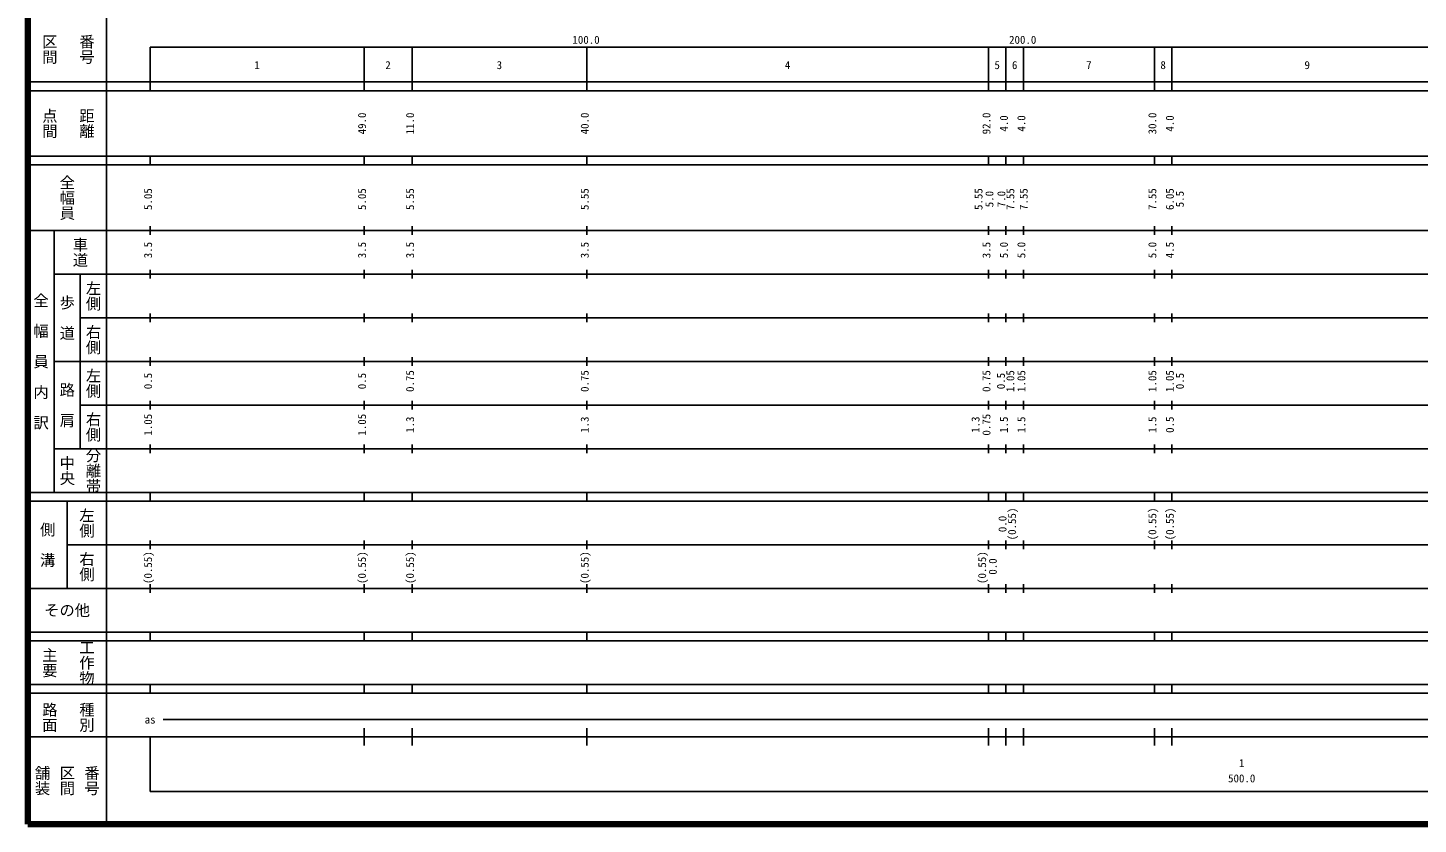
# Model space of a CAD drawing. Units: millimetres on the paper, enlarged 1000 times. Extents: x 40000 to 680000, y 20000 to 380000.
# Drawn here: x 40000 to 358418, y 20000 to 202409 of the extents above; entities that cross this region are included whole.
import ezdxf
from ezdxf.enums import TextEntityAlignment as Align

# ---------------------------------------------------------------- set-up
doc = ezdxf.new("R2010")
doc.units = ezdxf.units.MM
doc.header["$LTSCALE"] = 1000
doc.layers.add('M-TTL', color=2, linetype='Continuous', lineweight=140)
doc.layers.add('M-TTL-BAND', color=7, linetype='Continuous', lineweight=25)
doc.styles.add('@ＭＳ ゴシック', font='')
doc.styles.add('ＭＳ ゴシック', font='')
doc.styles.get('@ＭＳ ゴシック').set_extended_font_data('@MS Gothic')
doc.styles.get('ＭＳ ゴシック').set_extended_font_data('MS Gothic')

msp = doc.modelspace()

# ---------------------------------------------------------------- linework, layer by layer
at = {"layer": 'M-TTL'}
for p, q in [((40000, 380000), (40000, 20000)), ((40000, 20000), (680000, 20000))]:
    msp.add_line(p, q, dxfattribs=at)
at = {"layer": 'M-TTL-BAND'}
for p, q in [((58000, 370000), (58000, 20000)), ((68000, 198000), (579000, 198000)), ((68000, 198000), (68000, 188000)), ((117000, 188000), (117000, 198000)), ((128000, 188000), (128000, 198000)), ((168000, 188000), (168000, 198000)), ((260000, 188000), (260000, 198000)), ((264000, 188000), (264000, 198000)), ((268000, 188000), (268000, 198000)), ((298000, 188000), (298000, 198000)), ((302000, 188000), (302000, 198000)), ((40000, 190000), (579000, 190000)), ((40000, 188000), (579000, 188000)), ((40000, 173000), (579000, 173000)), ((68000, 171000), (68000, 173000)), ((117000, 171000), (117000, 173000)), ((128000, 171000), (128000, 173000)), ((168000, 171000), (168000, 173000)), ((260000, 171000), (260000, 173000)), ((264000, 171000), (264000, 173000)), ((268000, 171000), (268000, 173000)), ((298000, 171000), (298000, 173000)), ((302000, 171000), (302000, 173000)), ((40000, 171000), (579000, 171000)), ((68000, 155000), (68000, 157000)), ((117000, 155000), (117000, 157000)), ((128000, 155000), (128000, 157000)), ((168000, 155000), (168000, 157000)), ((260000, 155000), (260000, 157000)), ((264000, 155000), (264000, 157000)), ((268000, 155000), (268000, 157000)), ((298000, 155000), (298000, 157000)), ((302000, 155000), (302000, 157000)), ((40000, 156000), (579000, 156000)), ((46000, 96000), (46000, 156000)), ((68000, 145000), (68000, 147000)), ((117000, 145000), (117000, 147000)), ((128000, 145000), (128000, 147000)), ((168000, 145000), (168000, 147000)), ((260000, 145000), (260000, 147000)), ((264000, 145000), (264000, 147000)), ((268000, 145000), (268000, 147000)), ((298000, 145000), (298000, 147000)), ((302000, 145000), (302000, 147000)), ((46000, 146000), (579000, 146000)), ((52000, 146000), (52000, 106000)), ((68000, 135000), (68000, 137000)), ((117000, 135000), (117000, 137000)), ((128000, 135000), (128000, 137000)), ((168000, 135000), (168000, 137000)), ((260000, 135000), (260000, 137000)), ((264000, 135000), (264000, 137000)), ((268000, 135000), (268000, 137000)), ((298000, 135000), (298000, 137000)), ((302000, 135000), (302000, 137000)), ((52000, 136000), (579000, 136000)), ((46000, 126000), (579000, 126000)), ((68000, 125000), (68000, 127000)), ((117000, 125000), (117000, 127000)), ((128000, 125000), (128000, 127000)), ((168000, 125000), (168000, 127000)), ((260000, 125000), (260000, 127000)), ((264000, 125000), (264000, 127000)), ((268000, 125000), (268000, 127000)), ((298000, 125000), (298000, 127000)), ((302000, 125000), (302000, 127000)), ((52000, 116000), (579000, 116000)), ((68000, 115000), (68000, 117000)), ((117000, 115000), (117000, 117000)), ((128000, 115000), (128000, 117000)), ((168000, 115000), (168000, 117000)), ((260000, 115000), (260000, 117000)), ((264000, 115000), (264000, 117000)), ((268000, 115000), (268000, 117000)), ((298000, 115000), (298000, 117000)), ((302000, 115000), (302000, 117000)), ((46000, 106000), (579000, 106000)), ((68000, 105000), (68000, 107000)), ((117000, 105000), (117000, 107000)), ((128000, 105000), (128000, 107000)), ((168000, 105000), (168000, 107000)), ((260000, 105000), (260000, 107000)), ((264000, 105000), (264000, 107000)), ((268000, 105000), (268000, 107000)), ((298000, 105000), (298000, 107000)), ((302000, 105000), (302000, 107000)), ((40000, 96000), (579000, 96000)), ((68000, 94000), (68000, 96000)), ((117000, 94000), (117000, 96000)), ((128000, 94000), (128000, 96000)), ((168000, 94000), (168000, 96000)), ((260000, 94000), (260000, 96000)), ((264000, 94000), (264000, 96000)), ((268000, 94000), (268000, 96000)), ((298000, 94000), (298000, 96000)), ((302000, 94000), (302000, 96000)), ((40000, 94000), (579000, 94000)), ((49000, 94000), (49000, 74000)), ((49000, 84000), (579000, 84000)), ((68000, 83000), (68000, 85000)), ((117000, 83000), (117000, 85000)), ((128000, 83000), (128000, 85000)), ((168000, 83000), (168000, 85000)), ((260000, 83000), (260000, 85000)), ((264000, 83000), (264000, 85000)), ((268000, 83000), (268000, 85000)), ((298000, 83000), (298000, 85000)), ((302000, 83000), (302000, 85000)), ((40000, 74000), (579000, 74000)), ((68000, 73000), (68000, 75000)), ((117000, 73000), (117000, 75000)), ((128000, 73000), (128000, 75000)), ((168000, 73000), (168000, 75000)), ((260000, 73000), (260000, 75000)), ((264000, 73000), (264000, 75000)), ((268000, 73000), (268000, 75000)), ((298000, 73000), (298000, 75000)), ((302000, 73000), (302000, 75000)), ((40000, 64000), (579000, 64000)), ((68000, 62000), (68000, 64000)), ((117000, 62000), (117000, 64000)), ((128000, 62000), (128000, 64000)), ((168000, 62000), (168000, 64000)), ((260000, 62000), (260000, 64000)), ((264000, 62000), (264000, 64000)), ((268000, 62000), (268000, 64000)), ((298000, 62000), (298000, 64000)), ((302000, 62000), (302000, 64000)), ((40000, 62000), (579000, 62000)), ((40000, 52000), (579000, 52000)), ((68000, 50000), (68000, 52000)), ((117000, 50000), (117000, 52000)), ((128000, 50000), (128000, 52000)), ((168000, 50000), (168000, 52000)), ((260000, 50000), (260000, 52000)), ((264000, 50000), (264000, 52000)), ((268000, 50000), (268000, 52000)), ((298000, 50000), (298000, 52000)), ((302000, 50000), (302000, 52000)), ((40000, 50000), (579000, 50000)), ((71000, 44000), (565000, 44000)), ((117000, 38000), (117000, 42000)), ((128000, 38000), (128000, 42000)), ((168000, 38000), (168000, 42000)), ((260000, 38000), (260000, 42000)), ((264000, 38000), (264000, 42000)), ((268000, 38000), (268000, 42000)), ((298000, 38000), (298000, 42000)), ((302000, 38000), (302000, 42000)), ((40000, 40000), (579000, 40000)), ((68000, 40000), (68000, 27500)), ((68000, 27500), (579000, 27500))]:
    msp.add_line(p, q, dxfattribs=at)

# ---------------------------------------------------------------- texts
at = {"layer": 'M-TTL-BAND', "style": '@ＭＳ ゴシック'}
for s, p in [('区間', (45000, 197500)), ('番号', (53500, 197500)), ('点間', (45000, 180500)), ('距離', (53500, 180500)), ('全幅員', (49000, 163500)), ('車道', (52000, 151000)), ('左側', (55000, 141000)), ('全\u3000幅\u3000員\u3000内\u3000訳', (43000, 126000)), ('歩\u3000道', (49000, 136000)), ('右側', (55000, 131000)), ('左側', (55000, 121000)), ('路\u3000肩', (49000, 116000)), ('右側', (55000, 111000)), ('分離帯', (55000, 101000)), ('中央', (49000, 101000)), ('左側', (53500, 89000)), ('側\u3000溝', (44500, 84000)), ('右側', (53500, 79000)), ('工作物', (53500, 57000)), ('主要', (45000, 57000)), ('路面', (45000, 44500)), ('種別', (53500, 44500)), ('舗装', (43333, 30000)), ('区間', (49000, 30000)), ('番号', (54667, 30000))]:
    msp.add_text(s, height=2566, rotation=270, dxfattribs=at).set_placement(p, align=Align.MIDDLE_CENTER)
at = {"layer": 'M-TTL-BAND', "style": 'ＭＳ ゴシック'}
for s, p in [('100.0', (167844, 198195)), ('200.0', (267844, 198195)), ('1', (92500, 192405)), ('2', (122500, 192405)), ('3', (148000, 192405)), ('4', (214000, 192405)), ('5', (262000, 192405)), ('6', (266000, 192405)), ('7', (283000, 192405)), ('8', (300000, 192405)), ('9', (333000, 192405)), ('as', (68000, 42500)), ('1', (318000, 32523)), ('500.0', (318000, 29033))]:
    msp.add_text(s, height=1833, dxfattribs=at).set_placement(p, align=Align.BOTTOM_CENTER)
for s, p in [('49.0', (118000, 180500)), ('11.0', (129000, 180500)), ('40.0', (169000, 180500)), ('92.0', (261000, 180500)), ('4.0', (265000, 180500)), ('4.0', (269000, 180500)), ('30.0', (299000, 180500)), ('4.0', (303000, 180500)), ('5.05', (69000, 163174)), ('5.05', (118000, 163174)), ('5.55', (129000, 163174)), ('5.55', (169000, 163174)), ('5.55', (259185, 163174)), ('5.0', (261685, 163174)), ('7.0', (264420, 163174)), ('7.55', (266473, 163174)), ('7.55', (269528, 163174)), ('7.55', (299000, 163174)), ('6.05', (303000, 163174)), ('5.5', (305285, 163174)), ('3.5', (69000, 151500)), ('3.5', (118000, 151500)), ('3.5', (129000, 151500)), ('3.5', (169000, 151500)), ('3.5', (261000, 151500)), ('5.0', (265000, 151500)), ('5.0', (269000, 151500)), ('5.0', (299000, 151500)), ('4.5', (303000, 151500)), ('0.5', (69000, 121500)), ('0.5', (118000, 121500)), ('0.75', (129000, 121500)), ('0.75', (169000, 121500)), ('0.75', (261000, 121500)), ('0.5', (264315, 121500)), ('1.05', (266464, 121500)), ('1.05', (269000, 121500)), ('1.05', (299000, 121500)), ('1.05', (303000, 121500)), ('0.5', (305305, 121500)), ('1.05', (69000, 111500)), ('1.05', (118000, 111500)), ('1.3', (129000, 111500)), ('1.3', (169000, 111500)), ('1.3', (258500, 111515)), ('0.75', (261000, 111500)), ('1.5', (265000, 111500)), ('1.5', (269000, 111500)), ('1.5', (299000, 111500)), ('0.5', (303000, 111500)), ('0.0', (264675, 88764)), ('(0.55)', (266871, 88764)), ('(0.55)', (299000, 88764)), ('(0.55)', (303000, 88764)), ('(0.55)', (69000, 78764)), ('(0.55)', (118000, 78764)), ('(0.55)', (129000, 78764)), ('(0.55)', (169000, 78764)), ('(0.55)', (260011, 78764)), ('0.0', (262449, 79021))]:
    msp.add_text(s, height=1833, rotation=90, dxfattribs=at).set_placement(p, align=Align.BOTTOM_CENTER)
msp.add_text('その他', height=2566, dxfattribs=at).set_placement((49000, 69000), align=Align.MIDDLE_CENTER)

doc.saveas('drawing.dxf')
